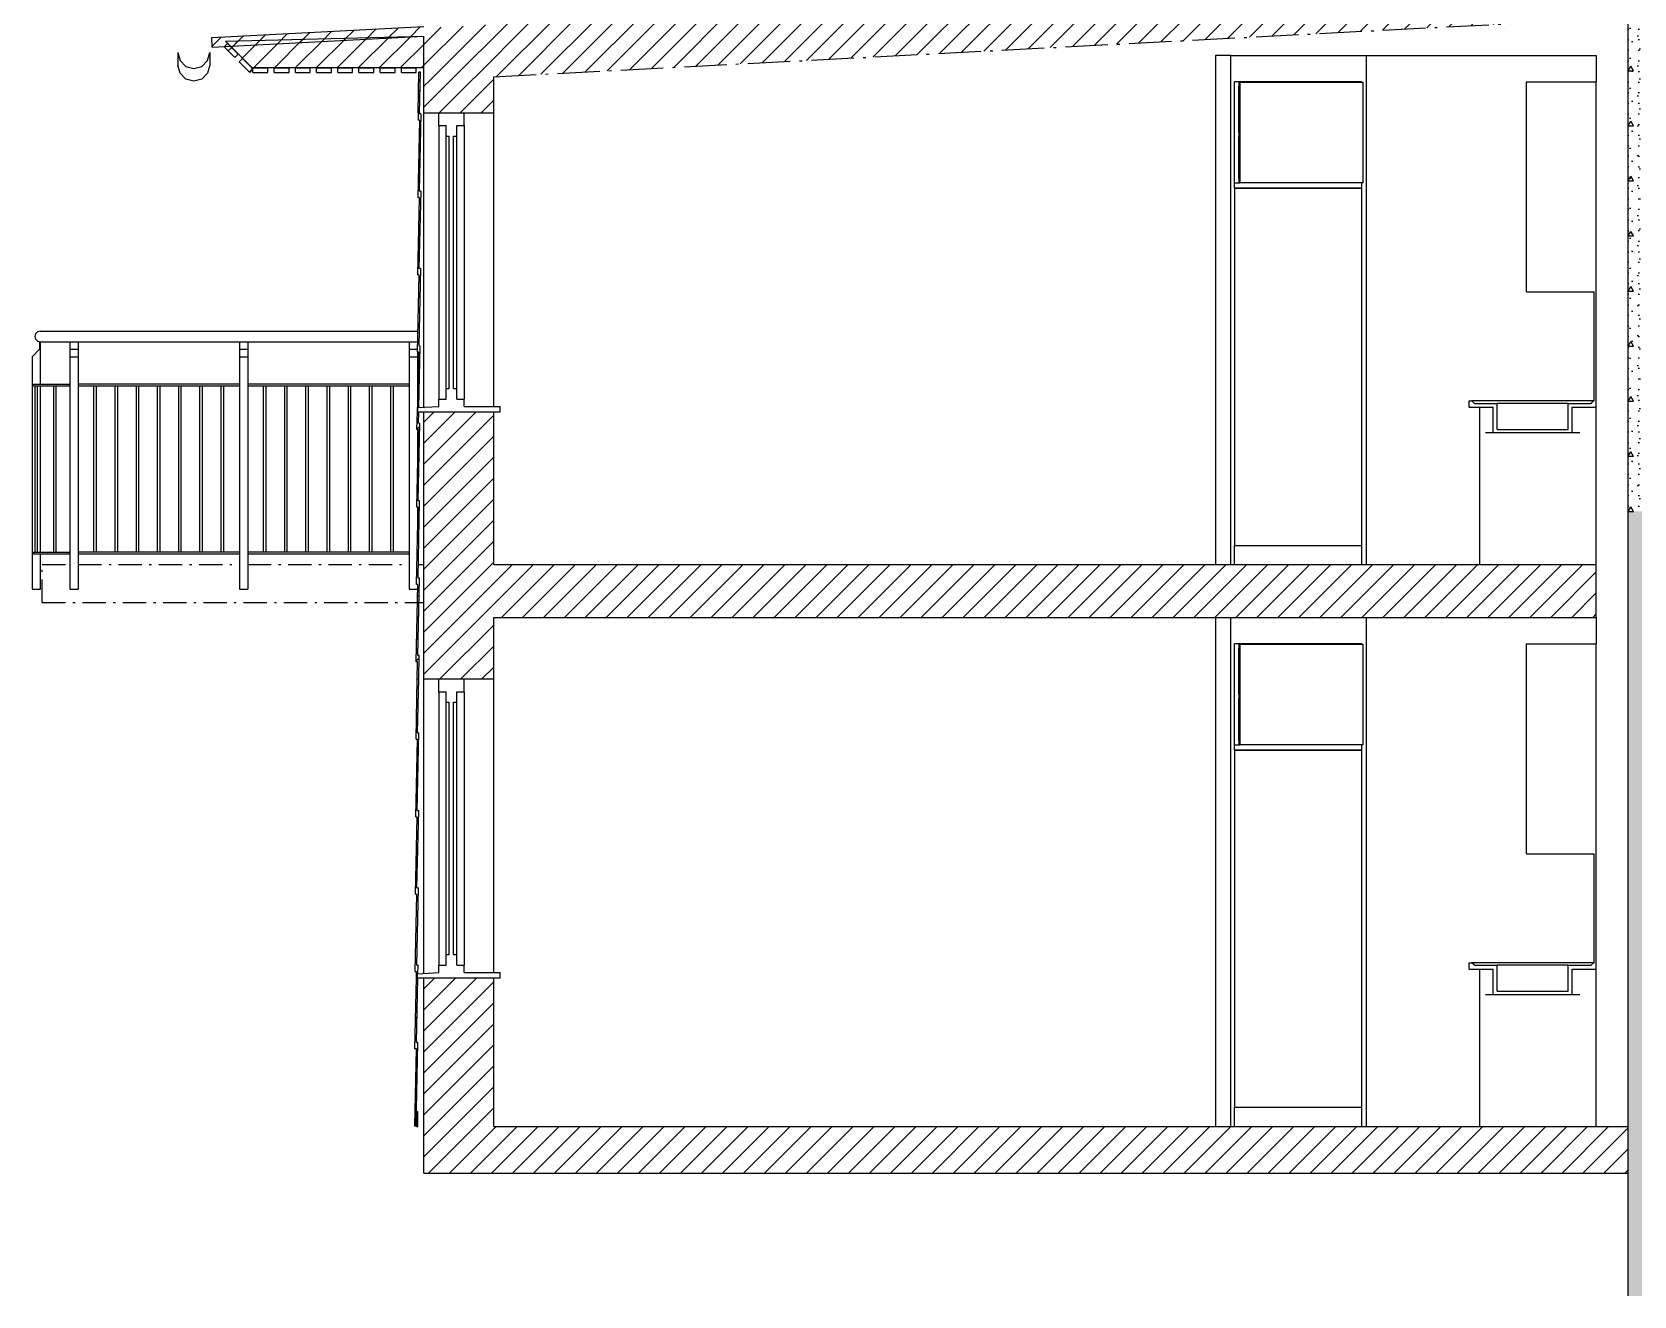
# Model space of a CAD drawing. Header units: millimetres. Extents: x 15 to 2176, y 3 to 641.
# Drawn here: x 543.2 to 694.3, y 18.5 to 137.7 of the extents above; entities that cross this region are included whole.
import ezdxf
from ezdxf.xclip import XClip

# ---------------------------------------------------------------- set-up
doc = ezdxf.new("R2010")
doc.units = ezdxf.units.MM
doc.header["$MEASUREMENT"] = 0
doc.header["$XCLIPFRAME"] = 0
doc.set_wipeout_variables(frame=1)
for name, pattern in [('A_PSTRECK_2', [3.8, 2.2, -0.7, 0.2, -0.7]), ('A_PSTRECK_4', [6, 4, -0.875, 0.25, -0.875]), ('Wipeout_Contour', [1000, 0, -1000])]:
    doc.linetypes.add(name, pattern=pattern)
for name, color, linetype in [('A--------P-', 7, 'Continuous'), ('A-01SB-----', 3, 'Continuous'), ('A-01SC-----', 7, 'Continuous'), ('A-01SC-----Ytterväggar2', 7, 'Continuous'), ('A-01SF-----', 7, 'Continuous'), ('A-01SG-----', 1, 'Continuous'), ('A-27E------', 1, 'A_PSTRECK_2'), ('A-43E------', 1, 'A_PSTRECK_4'), ('A-45B------', 1, 'Continuous'), ('A-46---B---', 1, 'Continuous')]:
    doc.layers.add(name, color=color, linetype=linetype)
pattern_1 = [(0, (963.7575, 92.474), (0, 5.19615), [0.5, -2.5]), (0, (965.2575, 95.072), (0, 5.19615), [0.5, -2.5]), (60, (963.7575, 92.474), (-4.5, 2.59808), [0.5, -2.5]), (60, (966.7575, 92.474), (-4.5, 2.59808), [0.5, -2.5]), (120, (964.2575, 92.474), (4.5, 2.59808), [0.5, -2.5]), (120, (967.2575, 92.474), (4.5, 2.59808), [0.5, -2.5]), (0, (963.7575, 92.9741), (0, 1), [0, -1, 0, -1.5]), (45, (964.2575, 92.9741), (-0.7071068, 0.7071068), [0, -0.75, 0, -1.25])]
pattern_2 = [(45, (963.7575, 92.4741), (-0.9899495, 0.9899495), [])]

# ---------------------------------------------------------------- blocks, each defined once
blk = doc.blocks.new('Drawing_2_2', base_point=(803.38, 329.56))
at = {"layer": 'A-01SC-----', "linetype": 'Continuous'}
h = blk.add_hatch(dxfattribs=at)
h.set_pattern_fill('BETONG__STD__0002', color=256, style=0, pattern_type=2)
h.set_pattern_definition(pattern_1)
h.paths.add_polyline_path([(699.36, 92.47), (699.36, 144.47), (693.76, 144.47), (693.76, 92.47)])
h = blk.add_hatch(dxfattribs=at)
h.set_pattern_fill('BRANDSÄKRARE_0002', color=256, style=0, pattern_type=2)
h.set_pattern_definition(pattern_2)
h.paths.add_polyline_path([(586.76, 130.07), (586.76, 133.47), (580.16, 133.13), (580.16, 130.07)])
h = blk.add_hatch(dxfattribs=at)
h.set_pattern_fill('BRANDSÄKRARE_0002', color=256, style=0, pattern_type=2)
h.set_pattern_definition(pattern_2)
h.paths.add_polyline_path([(586.76, 101.87), (580.16, 101.87), (580.16, 87.47), (586.76, 87.47)])
h = blk.add_hatch(dxfattribs=at)
h.set_pattern_fill('BETONG__STD__0002', color=256, style=0, pattern_type=2)
h.set_pattern_definition(pattern_1)
h.paths.add_polyline_path([(693.76, 92.47), (693.76, 18.47), (699.36, 18.47), (699.36, 92.47)])
h = blk.add_hatch(dxfattribs=at)
h.set_pattern_fill('BRANDSÄKRARE_0002', color=256, style=0, pattern_type=2)
h.set_pattern_definition(pattern_2)
h.paths.add_polyline_path([(586.76, 76.67), (586.76, 87.47), (580.16, 87.47), (580.16, 76.67)])
h = blk.add_hatch(dxfattribs=at)
h.set_pattern_fill('BRANDSÄKRARE_0002', color=256, style=0, pattern_type=2)
h.set_pattern_definition(pattern_2)
h.paths.add_polyline_path([(586.76, 48.47), (580.16, 48.47), (580.16, 34.47), (586.76, 34.47)])
at = {"layer": 'A-01SC-----Ytterväggar2', "linetype": 'Continuous'}
h = blk.add_hatch(dxfattribs=at)
h.set_pattern_fill('BRANDSÄKRARE_0002', color=256, style=0, pattern_type=2)
h.set_pattern_definition(pattern_2)
h.paths.add_polyline_path([(579.7, 133.92), (579.62, 130.07), (579.75, 130.07), (579.83, 133.91)])
h = blk.add_hatch(dxfattribs=at)
h.set_pattern_fill('BRANDSÄKRARE_0002', color=256, style=0, pattern_type=2)
h.set_pattern_definition(pattern_2)
h.paths.add_polyline_path([(579.51, 100.19), (579.64, 100.19), (579.66, 100.79), (579.68, 101.87), (579.55, 101.87)])
h = blk.add_hatch(dxfattribs=at)
h.set_pattern_fill('BRANDSÄKRARE_0002', color=256, style=0, pattern_type=2)
h.set_pattern_definition(pattern_2)
h.paths.add_polyline_path([(579.49, 92.89), (579.62, 92.88), (579.63, 93.48), (579.79, 100.78), (579.66, 100.79), (579.64, 100.19)])
h = blk.add_hatch(dxfattribs=at)
h.set_pattern_fill('BRANDSÄKRARE_0002', color=256, style=0, pattern_type=2)
h.set_pattern_definition(pattern_2)
h.paths.add_polyline_path([(579.62, 92.88), (579.47, 85.59), (579.6, 85.58), (579.61, 86.18), (579.76, 93.48), (579.63, 93.48)])
h = blk.add_hatch(dxfattribs=at)
h.set_pattern_fill('BRANDSÄKRARE_0002', color=256, style=0, pattern_type=2)
h.set_pattern_definition(pattern_2)
h.paths.add_polyline_path([(579.6, 85.58), (579.44, 78.28), (579.57, 78.28), (579.59, 78.88), (579.74, 86.18), (579.61, 86.18)])
h = blk.add_hatch(dxfattribs=at)
h.set_pattern_fill('BRANDSÄKRARE_0002', color=256, style=0, pattern_type=2)
h.set_pattern_definition(pattern_2)
h.paths.add_polyline_path([(579.57, 78.28), (579.54, 76.67), (579.67, 76.67), (579.72, 78.88), (579.59, 78.88)])
h = blk.add_hatch(dxfattribs=at)
h.set_pattern_fill('BRANDSÄKRARE_0002', color=256, style=0, pattern_type=2)
h.set_pattern_definition(pattern_2)
h.paths.add_polyline_path([(579.32, 41.78), (579.45, 41.78), (579.47, 42.38), (579.6, 48.47), (579.47, 48.47)])
h = blk.add_hatch(dxfattribs=at)
h.set_pattern_fill('BRANDSÄKRARE_0002', color=256, style=0, pattern_type=2)
h.set_pattern_definition(pattern_2)
h.paths.add_polyline_path([(579.45, 41.78), (579.3, 34.48), (579.43, 34.48), (579.6, 42.37), (579.47, 42.38)])
h = blk.add_hatch(dxfattribs=at)
h.set_pattern_fill('BRANDSÄKRARE_0002', color=256, style=0, pattern_type=2)
h.set_pattern_definition(pattern_2)
h.paths.add_polyline_path([(579.6, 35.87), (579.47, 35.87), (579.47, 34.47), (579.6, 34.47)])
at = {"layer": 'A-01SF-----', "linetype": 'Continuous'}
h = blk.add_hatch(dxfattribs=at)
h.set_pattern_fill('BRANDSÄKRARE_0002', color=256, style=0, pattern_type=2)
h.set_pattern_definition(pattern_2)
h.paths.add_polyline_path([(690.76, 82.47), (690.76, 87.47), (586.76, 87.47), (586.76, 82.47)])
h = blk.add_hatch(dxfattribs=at)
h.set_pattern_fill('BRANDSÄKRARE_0002', color=256, style=0, pattern_type=2)
h.set_pattern_definition(pattern_2)
h.paths.add_polyline_path([(693.76, 30.07), (693.76, 34.47), (580.16, 34.47), (580.16, 30.07)])
at = {"layer": 'A-01SG-----', "linetype": 'Continuous'}
h = blk.add_hatch(dxfattribs=at)
h.set_pattern_fill('BRANDSÄKRARE_0002', color=256, style=0, pattern_type=2)
h.set_pattern_definition(pattern_2)
h.paths.add_polyline_path([(560.16, 137.17), (560.2, 136.27), (580.16, 137.31), (580.16, 138.22)])
h = blk.add_hatch(dxfattribs=at)
h.set_pattern_fill('BRANDSÄKRARE_0002', color=256, style=0, pattern_type=2)
h.set_pattern_definition(pattern_2)
h.paths.add_polyline_path([(562.32, 135.3), (562.63, 135.61), (561.64, 136.6), (561.33, 136.29)])
h = blk.add_hatch(dxfattribs=at)
h.set_pattern_fill('BRANDSÄKRARE_0002', color=256, style=0, pattern_type=2)
h.set_pattern_definition(pattern_2)
h.paths.add_polyline_path([(580.16, 134.34), (580.16, 137.31), (561.44, 136.82), (563.92, 134.34)])
h = blk.add_hatch(dxfattribs=at)
h.set_pattern_fill('BRANDSÄKRARE_0002', color=256, style=0, pattern_type=2)
h.set_pattern_definition(pattern_2)
h.paths.add_polyline_path([(563.73, 133.88), (564.04, 134.2), (563.92, 134.32), (563.05, 135.19), (562.74, 134.87)])
h = blk.add_hatch(dxfattribs=at)
h.set_pattern_fill('BRANDSÄKRARE_0002', color=256, style=0, pattern_type=2)
h.set_pattern_definition(pattern_2)
h.paths.add_polyline_path([(565.44, 133.88), (565.44, 134.32), (564.04, 134.32), (564.04, 134.2), (564.04, 133.88)])
h = blk.add_hatch(dxfattribs=at)
h.set_pattern_fill('BRANDSÄKRARE_0002', color=256, style=0, pattern_type=2)
h.set_pattern_definition(pattern_2)
h.paths.add_polyline_path([(567.44, 133.88), (567.44, 134.32), (566.04, 134.32), (566.04, 133.88)])
h = blk.add_hatch(dxfattribs=at)
h.set_pattern_fill('BRANDSÄKRARE_0002', color=256, style=0, pattern_type=2)
h.set_pattern_definition(pattern_2)
h.paths.add_polyline_path([(569.44, 133.88), (569.44, 134.32), (568.04, 134.32), (568.04, 133.88)])
h = blk.add_hatch(dxfattribs=at)
h.set_pattern_fill('BRANDSÄKRARE_0002', color=256, style=0, pattern_type=2)
h.set_pattern_definition(pattern_2)
h.paths.add_polyline_path([(571.44, 133.88), (571.44, 134.32), (570.04, 134.32), (570.04, 133.88)])
h = blk.add_hatch(dxfattribs=at)
h.set_pattern_fill('BRANDSÄKRARE_0002', color=256, style=0, pattern_type=2)
h.set_pattern_definition(pattern_2)
h.paths.add_polyline_path([(573.44, 133.88), (573.44, 134.32), (572.04, 134.32), (572.04, 133.88)])
h = blk.add_hatch(dxfattribs=at)
h.set_pattern_fill('BRANDSÄKRARE_0002', color=256, style=0, pattern_type=2)
h.set_pattern_definition(pattern_2)
h.paths.add_polyline_path([(575.44, 133.88), (575.44, 134.32), (574.04, 134.32), (574.04, 133.88)])
h = blk.add_hatch(dxfattribs=at)
h.set_pattern_fill('BRANDSÄKRARE_0002', color=256, style=0, pattern_type=2)
h.set_pattern_definition(pattern_2)
h.paths.add_polyline_path([(577.44, 133.88), (577.44, 134.32), (576.04, 134.32), (576.04, 133.88)])
h = blk.add_hatch(dxfattribs=at)
h.set_pattern_fill('BRANDSÄKRARE_0002', color=256, style=0, pattern_type=2)
h.set_pattern_definition(pattern_2)
h.paths.add_polyline_path([(579.44, 133.88), (579.44, 134.32), (578.04, 134.32), (578.04, 133.88)])
at = {"layer": 'A-43E------', "linetype": 'Continuous'}
h = blk.add_hatch(dxfattribs=at)
h.set_pattern_fill('BRANDSÄKRARE_0002', color=256, style=0, pattern_type=2)
h.set_pattern_definition(pattern_2)
h.paths.add_polyline_path([(580.16, 138.07), (580.16, 133.13), (693.79, 139.08), (693.79, 144.03)])
at = {"layer": 'A-01SB-----'}
for p, q in [((656.24, 135.47), (654.84, 135.47)), ((654.84, 135.47), (654.84, 87.47)), ((656.24, 135.47), (669.04, 135.47)), ((656.24, 135.47), (656.24, 87.47)), ((669.04, 135.47), (669.04, 87.47)), ((669.04, 135.47), (690.76, 135.47)), ((690.76, 135.47), (690.76, 132.99)), ((654.84, 82.47), (654.84, 34.47)), ((656.24, 82.47), (656.24, 34.47)), ((669.04, 82.47), (669.04, 34.47)), ((690.76, 82.47), (690.76, 79.99))]:
    blk.add_line(p, q, dxfattribs=at)
at = {"layer": 'A-01SC-----'}
for p, q in [((693.76, 92.47), (693.76, 144.47)), ((580.16, 130.07), (580.16, 133.13)), ((586.76, 130.07), (586.76, 133.47)), ((580.16, 102.3), (580.16, 130.07)), ((580.16, 130.07), (586.76, 130.07)), ((581.56, 130.07), (582.96, 130.07)), ((582.96, 130.07), (583.96, 130.07)), ((586.76, 102.37), (586.76, 130.07)), ((579.56, 101.87), (579.56, 102.27)), ((579.68, 101.87), (581.56, 101.87)), ((580.16, 101.87), (586.76, 101.87)), ((580.16, 87.47), (580.16, 101.87)), ((581.56, 101.87), (582.96, 101.87)), ((582.96, 101.87), (583.96, 101.87)), ((583.96, 101.87), (587.36, 101.87)), ((586.76, 87.47), (586.76, 101.87)), ((587.36, 101.87), (587.36, 102.37)), ((693.76, 18.47), (693.76, 92.47)), ((580.16, 76.67), (580.16, 87.47)), ((586.76, 76.67), (586.76, 82.47)), ((580.16, 48.9), (580.16, 76.67)), ((580.16, 76.67), (586.76, 76.67)), ((581.56, 76.67), (582.96, 76.67)), ((582.96, 76.67), (583.96, 76.67)), ((586.76, 48.97), (586.76, 76.67)), ((579.56, 48.47), (579.56, 48.87)), ((579.6, 48.47), (581.56, 48.47)), ((580.16, 48.47), (586.76, 48.47)), ((580.16, 34.47), (580.16, 48.47)), ((581.56, 48.47), (582.96, 48.47)), ((582.96, 48.47), (583.96, 48.47)), ((583.96, 48.47), (587.36, 48.47)), ((586.76, 34.47), (586.76, 48.47)), ((587.36, 48.47), (587.36, 48.97))]:
    blk.add_line(p, q, dxfattribs=at)
at = {"layer": 'A-01SC-----Ytterväggar2'}
for p, q in [((579.62, 130.07), (579.7, 133.92)), ((579.83, 133.91), (579.7, 133.92)), ((579.75, 130.07), (579.83, 133.91)), ((579.62, 130.07), (579.61, 129.39)), ((579.62, 130.07), (579.75, 130.07)), ((579.88, 129.99), (579.73, 122.69)), ((579.75, 130.07), (579.75, 129.99)), ((579.88, 129.99), (579.75, 129.99)), ((579.74, 129.39), (579.59, 122.09)), ((579.74, 129.39), (579.61, 129.39)), ((579.86, 122.69), (579.7, 115.39)), ((579.86, 122.69), (579.73, 122.69)), ((579.71, 122.09), (579.56, 114.79)), ((579.71, 122.09), (579.59, 122.09)), ((579.83, 115.38), (579.68, 108.09)), ((579.83, 115.38), (579.7, 115.39)), ((579.69, 114.79), (579.54, 107.49)), ((579.69, 114.79), (579.56, 114.79)), ((579.67, 107.49), (579.54, 107.49)), ((579.67, 107.49), (579.56, 102.27)), ((579.81, 108.08), (579.68, 108.09)), ((579.69, 102.28), (579.81, 108.08)), ((579.51, 100.19), (579.55, 101.87)), ((579.56, 102.25), (579.55, 101.87)), ((579.55, 101.87), (579.56, 101.87)), ((579.66, 100.79), (579.68, 101.87)), ((579.49, 92.89), (579.64, 100.19)), ((579.64, 100.19), (579.51, 100.19)), ((579.63, 93.48), (579.79, 100.78)), ((579.79, 100.78), (579.66, 100.79)), ((579.47, 85.59), (579.62, 92.88)), ((579.62, 92.88), (579.49, 92.89)), ((579.61, 86.18), (579.76, 93.48)), ((579.76, 93.48), (579.63, 93.48)), ((579.59, 78.88), (579.74, 86.18)), ((579.74, 86.18), (579.61, 86.18)), ((579.44, 78.28), (579.6, 85.58)), ((579.6, 85.58), (579.47, 85.59)), ((579.72, 78.88), (579.59, 78.88)), ((579.67, 76.67), (579.72, 78.88)), ((579.57, 78.28), (579.44, 78.28)), ((579.54, 76.67), (579.57, 78.28)), ((579.42, 70.98), (579.54, 76.67)), ((579.54, 76.67), (579.67, 76.67)), ((579.56, 71.58), (579.67, 76.67)), ((579.54, 64.28), (579.69, 71.58)), ((579.56, 71.58), (579.69, 71.58)), ((579.4, 63.68), (579.55, 70.98)), ((579.42, 70.98), (579.55, 70.98)), ((579.37, 56.38), (579.53, 63.68)), ((579.4, 63.68), (579.53, 63.68)), ((579.51, 56.98), (579.67, 64.28)), ((579.54, 64.28), (579.67, 64.28)), ((579.35, 49.08), (579.5, 56.38)), ((579.37, 56.38), (579.5, 56.38)), ((579.49, 49.68), (579.64, 56.98)), ((579.51, 56.98), (579.64, 56.98)), ((579.32, 41.78), (579.47, 48.47)), ((579.35, 49.08), (579.48, 49.08)), ((579.47, 48.47), (579.48, 49.08)), ((579.47, 42.38), (579.6, 48.47)), ((579.47, 48.47), (579.56, 48.47)), ((579.49, 49.68), (579.62, 49.67)), ((579.6, 48.87), (579.62, 49.67)), ((579.43, 34.48), (579.6, 42.37)), ((579.6, 42.37), (579.47, 42.38)), ((579.3, 34.48), (579.45, 41.78)), ((579.45, 41.78), (579.32, 41.78)), ((579.47, 35.87), (579.6, 35.87)), ((579.47, 34.47), (579.47, 35.87)), ((579.6, 34.47), (579.6, 35.87)), ((579.43, 34.48), (579.3, 34.48)), ((579.47, 34.47), (579.6, 34.47))]:
    blk.add_line(p, q, dxfattribs=at)
at = {"layer": 'A-01SF-----'}
for p, q in [((586.76, 87.47), (690.76, 87.47)), ((690.76, 82.47), (690.76, 87.47)), ((586.76, 82.47), (690.76, 82.47)), ((580.16, 30.07), (580.16, 34.47)), ((586.76, 34.47), (693.76, 34.47)), ((693.76, 30.07), (693.76, 34.47)), ((580.16, 30.07), (693.76, 30.07))]:
    blk.add_line(p, q, dxfattribs=at)
at = {"layer": 'A-01SG-----'}
for p, q in [((560.16, 137.17), (580.16, 138.22)), ((560.2, 136.27), (560.16, 137.17)), ((560.2, 136.27), (580.16, 137.31)), ((561.33, 136.29), (561.64, 136.6)), ((562.32, 135.3), (561.33, 136.29)), ((561.44, 136.82), (580.16, 137.31)), ((563.92, 134.34), (561.44, 136.82)), ((562.63, 135.61), (561.64, 136.6)), ((580.16, 134.34), (580.16, 137.31)), ((562.32, 135.3), (562.63, 135.61)), ((562.74, 134.87), (563.05, 135.19)), ((563.73, 133.88), (562.74, 134.87)), ((563.92, 134.32), (563.05, 135.19)), ((563.73, 133.88), (564.04, 134.2)), ((563.92, 134.34), (580.16, 134.34)), ((564.04, 134.2), (563.92, 134.32)), ((564.04, 134.32), (565.44, 134.32)), ((564.04, 134.2), (564.04, 134.32)), ((564.04, 133.88), (564.04, 134.2)), ((564.04, 133.88), (565.44, 133.88)), ((565.44, 133.88), (565.44, 134.32)), ((566.04, 134.32), (567.44, 134.32)), ((566.04, 133.88), (566.04, 134.32)), ((566.04, 133.88), (567.44, 133.88)), ((567.44, 133.88), (567.44, 134.32)), ((568.04, 134.32), (569.44, 134.32)), ((568.04, 133.88), (568.04, 134.32)), ((568.04, 133.88), (569.44, 133.88)), ((569.44, 133.88), (569.44, 134.32)), ((570.04, 134.32), (571.44, 134.32)), ((570.04, 133.88), (570.04, 134.32)), ((570.04, 133.88), (571.44, 133.88)), ((571.44, 133.88), (571.44, 134.32)), ((572.04, 134.32), (573.44, 134.32)), ((572.04, 133.88), (572.04, 134.32)), ((572.04, 133.88), (573.44, 133.88)), ((573.44, 133.88), (573.44, 134.32)), ((574.04, 134.32), (575.44, 134.32)), ((574.04, 133.88), (574.04, 134.32)), ((574.04, 133.88), (575.44, 133.88)), ((575.44, 133.88), (575.44, 134.32)), ((576.04, 134.32), (577.44, 134.32)), ((576.04, 133.88), (576.04, 134.32)), ((576.04, 133.88), (577.44, 133.88)), ((577.44, 133.88), (577.44, 134.32)), ((578.04, 134.32), (579.44, 134.32)), ((578.04, 133.88), (578.04, 134.32)), ((578.04, 133.88), (579.44, 133.88)), ((579.44, 133.88), (579.44, 134.32))]:
    blk.add_line(p, q, dxfattribs=at)
at = {"layer": 'A-27E------'}
for p, q in [((544.16, 87.47), (546.76, 87.47)), ((544.16, 83.87), (544.16, 87.47)), ((547.56, 87.47), (562.76, 87.47)), ((563.56, 87.47), (578.76, 87.47)), ((579.64, 87.47), (580.16, 87.47)), ((544.16, 83.87), (579.56, 83.87)), ((579.69, 83.87), (580.16, 83.87))]:
    blk.add_line(p, q, dxfattribs=at)
at = {"layer": 'A-43E------'}
for p, q in [((586.76, 133.47), (693.79, 139.08)), ((580.16, 133.13), (580.16, 137.31))]:
    blk.add_line(p, q, dxfattribs=at)
at = {"layer": 'A-45B------'}
for p, q in [((556.96, 135.76), (556.96, 134.56)), ((556.96, 135.76), (557.16, 135.01)), ((557.16, 133.81), (556.96, 134.56)), ((557.16, 135.01), (557.71, 134.46)), ((559.21, 134.46), (559.76, 135.01)), ((559.76, 135.01), (559.96, 135.76)), ((559.96, 134.56), (559.76, 133.81)), ((559.96, 135.76), (559.96, 134.56)), ((557.71, 133.26), (557.16, 133.81)), ((557.71, 134.46), (558.46, 134.26)), ((558.46, 133.06), (557.71, 133.26)), ((558.46, 134.26), (559.21, 134.46)), ((559.21, 133.26), (558.46, 133.06)), ((559.76, 133.81), (559.21, 133.26)), ((543.51, 109.22), (543.45, 108.97)), ((543.45, 108.97), (543.51, 108.72)), ((543.7, 109.41), (543.51, 109.22)), ((543.95, 109.47), (543.7, 109.41)), ((543.95, 109.47), (579.56, 109.47)), ((579.56, 109.47), (579.56, 109.41)), ((579.56, 109.41), (579.56, 109.22)), ((579.56, 109.22), (579.56, 108.97)), ((579.56, 108.97), (579.56, 108.72)), ((543.9, 107.77), (543.2, 107.07)), ((543.51, 108.72), (543.7, 108.54)), ((543.7, 108.54), (543.95, 108.47)), ((543.95, 108.47), (543.9, 108.47)), ((543.9, 108.47), (543.9, 107.77)), ((543.95, 108.47), (546.76, 108.47)), ((544, 104.47), (544, 108.47)), ((546.76, 108.47), (546.76, 107.77)), ((546.76, 108.47), (547.56, 108.47)), ((546.76, 107.77), (546.76, 107.07)), ((546.76, 107.77), (547.56, 107.77)), ((547.56, 108.47), (547.56, 107.77)), ((547.56, 108.47), (562.76, 108.47)), ((547.56, 107.77), (547.56, 107.07)), ((562.76, 108.47), (562.76, 107.77)), ((562.76, 108.47), (563.56, 108.47)), ((562.76, 107.77), (562.76, 107.07)), ((562.76, 107.77), (563.56, 107.77)), ((563.56, 108.47), (578.76, 108.47)), ((563.56, 108.47), (563.56, 107.77)), ((563.56, 107.77), (563.56, 107.07)), ((578.76, 108.47), (578.76, 107.77)), ((578.76, 108.47), (579.56, 108.47)), ((578.76, 107.77), (578.76, 107.07)), ((578.76, 107.77), (579.54, 107.77)), ((579.56, 108.72), (579.56, 108.54)), ((579.56, 108.54), (579.56, 108.47)), ((579.56, 108.47), (579.56, 108.43)), ((579.56, 107.49), (579.56, 107.07)), ((543.2, 107.07), (543.2, 85.15)), ((546.76, 107.07), (546.76, 85.15)), ((546.76, 107.07), (547.56, 107.07)), ((547.56, 107.07), (547.56, 85.15)), ((562.76, 107.07), (562.76, 85.15)), ((562.76, 107.07), (563.56, 107.07)), ((563.56, 107.07), (563.56, 85.15)), ((578.76, 107.07), (578.76, 85.15)), ((578.76, 107.07), (579.56, 107.07)), ((579.56, 107.07), (579.56, 102.27)), ((543.35, 104.47), (546.76, 104.47)), ((543.35, 104.47), (543.35, 104.31)), ((543.35, 104.31), (546.76, 104.31)), ((543.48, 88.63), (543.48, 104.31)), ((543.72, 88.63), (543.72, 104.31)), ((544, 88.63), (544, 104.31)), ((545.24, 88.63), (545.24, 104.31)), ((545.48, 88.63), (545.48, 104.31)), ((562.76, 104.47), (547.56, 104.47)), ((547.56, 104.31), (562.76, 104.31)), ((549.04, 88.63), (549.04, 104.31)), ((549.28, 88.63), (549.28, 104.31)), ((551.04, 88.63), (551.04, 104.31)), ((551.28, 88.63), (551.28, 104.31)), ((553.04, 88.63), (553.04, 104.31)), ((553.28, 88.63), (553.28, 104.31)), ((555.04, 88.63), (555.04, 104.31)), ((555.28, 88.63), (555.28, 104.31)), ((557.04, 88.63), (557.04, 104.31)), ((557.28, 88.63), (557.28, 104.31)), ((559.04, 88.63), (559.04, 104.31)), ((559.28, 88.63), (559.28, 104.31)), ((561.04, 88.63), (561.04, 104.31)), ((561.28, 88.63), (561.28, 104.31)), ((578.76, 104.47), (563.56, 104.47)), ((563.56, 104.31), (578.76, 104.31)), ((565.04, 88.63), (565.04, 104.31)), ((565.28, 88.63), (565.28, 104.31)), ((567.04, 88.63), (567.04, 104.31)), ((567.28, 88.63), (567.28, 104.31)), ((569.04, 88.63), (569.04, 104.31)), ((569.28, 88.63), (569.28, 104.31)), ((571.04, 88.63), (571.04, 104.31)), ((571.28, 88.63), (571.28, 104.31)), ((573.04, 88.63), (573.04, 104.31)), ((573.28, 88.63), (573.28, 104.31)), ((575.04, 88.63), (575.04, 104.31)), ((575.28, 88.63), (575.28, 104.31)), ((577.04, 88.63), (577.04, 104.31)), ((577.28, 88.63), (577.28, 104.31)), ((579.56, 100.19), (579.56, 96.07)), ((579.56, 92.89), (579.56, 89.9)), ((543.35, 88.63), (546.76, 88.63)), ((543.35, 88.63), (543.35, 88.47)), ((543.35, 88.47), (546.76, 88.47)), ((544, 85.15), (544, 88.47)), ((562.76, 88.63), (547.56, 88.63)), ((547.56, 88.47), (562.76, 88.47)), ((578.76, 88.63), (563.56, 88.63)), ((563.56, 88.47), (578.76, 88.47)), ((543.2, 85.15), (544, 85.15)), ((546.76, 85.15), (547.56, 85.15)), ((562.76, 85.15), (563.56, 85.15)), ((578.76, 85.15), (579.56, 85.15)), ((579.56, 85.58), (579.56, 85.15))]:
    blk.add_line(p, q, dxfattribs=at)
at = {"layer": 'A-46---B---'}
for p, q in [((657.04, 132.99), (656.64, 132.99)), ((656.64, 132.59), (656.64, 132.99)), ((668.24, 132.99), (657.04, 132.99)), ((668.64, 132.99), (668.24, 132.99)), ((668.64, 132.97), (668.64, 132.99)), ((684.16, 132.99), (690.76, 132.99)), ((684.16, 113.19), (684.16, 132.99)), ((690.76, 113.19), (690.76, 132.99)), ((656.64, 123.87), (656.64, 132.59)), ((657.07, 132.59), (657.04, 132.59)), ((657.04, 128.23), (657.04, 132.59)), ((657.07, 123.47), (657.07, 132.97)), ((657.07, 132.97), (657.17, 132.97)), ((657.17, 123.47), (657.17, 132.97)), ((657.17, 132.97), (668.74, 132.97)), ((668.74, 132.97), (668.74, 123.47)), ((657.07, 128.23), (657.04, 128.23)), ((657.07, 127.83), (657.04, 127.83)), ((657.04, 123.87), (657.04, 127.83)), ((656.64, 123.47), (656.64, 123.87)), ((656.64, 123.47), (657.07, 123.47)), ((656.64, 122.97), (656.64, 123.47)), ((656.64, 122.97), (668.64, 122.97)), ((656.64, 122.96), (656.64, 122.97)), ((668.64, 122.96), (656.64, 122.96)), ((656.64, 122.96), (656.64, 89.27)), ((657.07, 123.87), (657.04, 123.87)), ((657.07, 123.47), (657.17, 123.47)), ((668.74, 123.47), (657.17, 123.47)), ((668.64, 122.97), (668.64, 123.47)), ((668.64, 122.96), (668.64, 122.97)), ((668.64, 89.27), (668.64, 122.96)), ((684.16, 113.19), (690.56, 113.19)), ((690.56, 102.91), (690.56, 113.19)), ((690.76, 102.91), (690.76, 113.19)), ((678.76, 102.91), (679.02, 102.91)), ((678.76, 102.31), (678.76, 102.91)), ((679.21, 102.91), (679.02, 102.91)), ((679.26, 102.67), (679.02, 102.91)), ((679.72, 102.91), (679.21, 102.91)), ((680.42, 102.91), (679.72, 102.91)), ((689.1, 102.91), (680.42, 102.91)), ((689.8, 102.91), (689.1, 102.91)), ((690.31, 102.91), (689.8, 102.91)), ((690.26, 102.67), (690.5, 102.91)), ((690.5, 102.91), (690.31, 102.91)), ((690.5, 102.91), (690.56, 102.91)), ((690.76, 102.31), (690.76, 102.91)), ((678.76, 102.31), (679.76, 102.31)), ((679.26, 102.67), (681.41, 102.67)), ((679.76, 87.47), (679.76, 102.31)), ((679.78, 87.47), (679.78, 102.31)), ((679.78, 102.31), (681.04, 102.31)), ((681.04, 100.21), (681.04, 102.31)), ((681.8, 102.67), (681.41, 102.67)), ((681.41, 102.31), (681.41, 102.67)), ((681.41, 100.21), (681.41, 102.31)), ((687.72, 102.67), (681.8, 102.67)), ((688.1, 102.67), (687.72, 102.67)), ((688.1, 102.67), (690.26, 102.67)), ((688.1, 102.31), (688.1, 102.67)), ((688.1, 100.21), (688.1, 102.31)), ((688.47, 102.31), (690.74, 102.31)), ((688.47, 100.21), (688.47, 102.31)), ((690.74, 87.47), (690.74, 102.31)), ((690.76, 87.47), (690.76, 102.31)), ((680.3, 99.91), (680.5, 99.91)), ((680.5, 99.91), (681.04, 99.91)), ((681.04, 99.91), (681.04, 100.21)), ((681.04, 99.91), (688.47, 99.91)), ((681.41, 100.21), (688.1, 100.21)), ((688.47, 99.91), (688.47, 100.21)), ((688.47, 99.91), (689.02, 99.91)), ((689.02, 99.91), (689.22, 99.91)), ((656.64, 87.47), (656.64, 89.27)), ((656.64, 89.27), (668.64, 89.27)), ((668.64, 87.47), (668.64, 89.27)), ((679.76, 87.47), (679.78, 87.47)), ((690.74, 87.47), (690.76, 87.47)), ((657.04, 79.99), (656.64, 79.99)), ((656.64, 79.59), (656.64, 79.99)), ((656.64, 70.87), (656.64, 79.59)), ((668.24, 79.99), (657.04, 79.99)), ((657.07, 79.59), (657.04, 79.59)), ((657.04, 75.23), (657.04, 79.59)), ((657.07, 70.47), (657.07, 79.97)), ((657.07, 79.97), (657.17, 79.97)), ((657.17, 70.47), (657.17, 79.97)), ((657.17, 79.97), (668.74, 79.97)), ((668.64, 79.99), (668.24, 79.99)), ((668.64, 79.97), (668.64, 79.99)), ((668.74, 79.97), (668.74, 70.47)), ((684.16, 79.99), (690.76, 79.99)), ((684.16, 60.19), (684.16, 79.99)), ((690.76, 60.19), (690.76, 79.99)), ((657.07, 75.23), (657.04, 75.23)), ((657.07, 74.83), (657.04, 74.83)), ((657.04, 70.87), (657.04, 74.83)), ((656.64, 70.47), (656.64, 70.87)), ((656.64, 70.47), (657.07, 70.47)), ((656.64, 69.97), (656.64, 70.47)), ((656.64, 69.97), (668.64, 69.97)), ((656.64, 69.96), (656.64, 69.97)), ((668.64, 69.96), (656.64, 69.96)), ((656.64, 69.96), (656.64, 36.27)), ((657.07, 70.87), (657.04, 70.87)), ((657.07, 70.47), (657.17, 70.47)), ((668.74, 70.47), (657.17, 70.47)), ((668.64, 69.97), (668.64, 70.47)), ((668.64, 69.96), (668.64, 69.97)), ((668.64, 36.27), (668.64, 69.96)), ((684.16, 60.19), (690.56, 60.19)), ((690.56, 49.91), (690.56, 60.19)), ((690.76, 49.91), (690.76, 60.19)), ((678.76, 49.91), (679.02, 49.91)), ((678.76, 49.31), (678.76, 49.91)), ((679.21, 49.91), (679.02, 49.91)), ((679.26, 49.67), (679.02, 49.91)), ((679.72, 49.91), (679.21, 49.91)), ((680.42, 49.91), (679.72, 49.91)), ((689.1, 49.91), (680.42, 49.91)), ((689.8, 49.91), (689.1, 49.91)), ((690.31, 49.91), (689.8, 49.91)), ((690.26, 49.67), (690.5, 49.91)), ((690.5, 49.91), (690.31, 49.91)), ((690.5, 49.91), (690.56, 49.91)), ((690.76, 49.31), (690.76, 49.91)), ((678.76, 49.31), (679.76, 49.31)), ((679.26, 49.67), (681.41, 49.67)), ((679.76, 34.47), (679.76, 49.31)), ((679.78, 34.47), (679.78, 49.31)), ((679.78, 49.31), (681.04, 49.31)), ((681.04, 47.21), (681.04, 49.31)), ((681.8, 49.67), (681.41, 49.67)), ((681.41, 49.31), (681.41, 49.67)), ((681.41, 47.21), (681.41, 49.31)), ((687.72, 49.67), (681.8, 49.67)), ((688.1, 49.67), (687.72, 49.67)), ((688.1, 49.67), (690.26, 49.67)), ((688.1, 49.31), (688.1, 49.67)), ((688.1, 47.21), (688.1, 49.31)), ((688.47, 49.31), (690.74, 49.31)), ((688.47, 47.21), (688.47, 49.31)), ((690.74, 34.47), (690.74, 49.31)), ((690.76, 34.47), (690.76, 49.31)), ((680.3, 46.91), (680.5, 46.91)), ((680.5, 46.91), (681.04, 46.91)), ((681.04, 46.91), (681.04, 47.21)), ((681.04, 46.91), (688.47, 46.91)), ((681.41, 47.21), (688.1, 47.21)), ((688.47, 46.91), (688.47, 47.21)), ((688.47, 46.91), (689.02, 46.91)), ((689.02, 46.91), (689.22, 46.91)), ((656.64, 34.47), (656.64, 36.27)), ((656.64, 36.27), (668.64, 36.27)), ((668.64, 34.47), (668.64, 36.27)), ((679.76, 34.47), (679.78, 34.47)), ((690.74, 34.47), (690.76, 34.47))]:
    blk.add_line(p, q, dxfattribs=at)
at = {"linetype": 'Wipeout_Contour', "ltscale": 2386.919438}
blk.add_wipeout([(582.26, 128.87), (582.26, 127.87), (583.26, 127.87), (583.26, 128.87)], dxfattribs=at).dxf.layer = 'A-01SC-----'
at = {"linetype": 'Wipeout_Contour', "ltscale": 2367.561605}
blk.add_wipeout([(582.26, 103.07), (583.26, 103.07), (583.26, 104.07), (582.26, 104.07)], dxfattribs=at).dxf.layer = 'A-01SC-----'
at = {"linetype": 'Wipeout_Contour', "ltscale": 2350.243609}
blk.add_wipeout([(582.26, 75.47), (582.26, 74.47), (583.26, 74.47), (583.26, 75.47)], dxfattribs=at).dxf.layer = 'A-01SC-----'
at = {"linetype": 'Wipeout_Contour', "ltscale": 2339.655288}
blk.add_wipeout([(582.26, 49.67), (583.26, 49.67), (583.26, 50.67), (582.26, 50.67)], dxfattribs=at).dxf.layer = 'A-01SC-----'
at = {"layer": 'A-01SC-----'}
for p, q in [((581.56, 128.87), (581.56, 130.07)), ((583.96, 128.87), (583.96, 130.07)), ((581.56, 128.87), (581.56, 103.07)), ((581.56, 128.87), (582.26, 128.87)), ((582.26, 127.87), (582.26, 128.87)), ((583.26, 128.87), (583.96, 128.87)), ((583.26, 127.87), (583.26, 128.87)), ((583.96, 128.87), (583.96, 103.07)), ((582.26, 104.07), (582.26, 127.87)), ((582.26, 127.87), (582.56, 127.87)), ((582.56, 104.07), (582.56, 127.87)), ((582.96, 127.87), (583.26, 127.87)), ((582.96, 104.07), (582.96, 127.87)), ((583.26, 104.07), (583.26, 127.87)), ((581.56, 103.07), (582.26, 103.07)), ((581.56, 102.37), (581.56, 103.07)), ((582.26, 104.07), (582.56, 104.07)), ((582.26, 103.07), (582.26, 104.07)), ((582.96, 104.07), (583.26, 104.07)), ((583.26, 103.07), (583.26, 104.07)), ((583.26, 103.07), (583.96, 103.07)), ((583.96, 102.37), (583.96, 103.07)), ((579.56, 102.27), (581.56, 102.37)), ((583.96, 102.37), (587.36, 102.37)), ((581.56, 75.47), (581.56, 76.67)), ((583.96, 75.47), (583.96, 76.67)), ((581.56, 75.47), (581.56, 49.67)), ((581.56, 75.47), (582.26, 75.47)), ((582.26, 74.47), (582.26, 75.47)), ((582.26, 50.67), (582.26, 74.47)), ((582.26, 74.47), (582.56, 74.47)), ((582.56, 50.67), (582.56, 74.47)), ((582.96, 74.47), (583.26, 74.47)), ((582.96, 50.67), (582.96, 74.47)), ((583.26, 75.47), (583.96, 75.47)), ((583.26, 74.47), (583.26, 75.47)), ((583.26, 50.67), (583.26, 74.47)), ((583.96, 75.47), (583.96, 49.67)), ((582.26, 50.67), (582.56, 50.67)), ((582.26, 49.67), (582.26, 50.67)), ((582.96, 50.67), (583.26, 50.67)), ((583.26, 49.67), (583.26, 50.67)), ((579.56, 48.87), (581.56, 48.97)), ((581.56, 49.67), (582.26, 49.67)), ((581.56, 48.97), (581.56, 49.67)), ((583.26, 49.67), (583.96, 49.67)), ((583.96, 48.97), (583.96, 49.67)), ((583.96, 48.97), (587.36, 48.97))]:
    blk.add_line(p, q, dxfattribs=at)

msp = doc.modelspace()

# ---------------------------------------------------------------- block references
at = {"layer": 'A--------P-'}
ref = msp.add_blockref('Drawing_2_2', (803.38, 329.56), dxfattribs=at)
XClip(ref).set_block_clipping_path([(543.1975168981, 18.4741086751), (1063.5621721229, 640.6436337123)])

doc.saveas('drawing.dxf')
